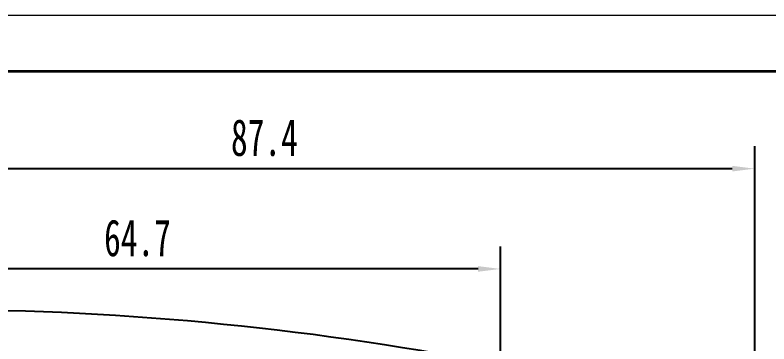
# Model space of a CAD drawing. Extents: x -7342 to 109, y -2713 to 214.
# Drawn here: x -5598.3 to -5531.1, y -2348 to -2318.7 of the extents above; entities that cross this region are included whole.
import ezdxf

# ---------------------------------------------------------------- set-up
doc = ezdxf.new("R2010")
doc.units = 0
doc.header["$LTSCALE"] = 7
doc.layers.get('0').update_dxf_attribs({"color": 2, "linetype": 'CONTINUOUS'})
doc.layers.get('Defpoints').update_dxf_attribs({"linetype": 'CONTINUOUS'})
doc.layers.add('\\M+5B3DF\\M+5B4E7\\M+5CFDF\\M+5B2E3', color=3, linetype='CONTINUOUS', lineweight=18)
doc.layers.add('EB0', color=7, linetype='CONTINUOUS', lineweight=35)
doc.styles.add('\\M+5B1EA\\M+5D7BC', font='', dxfattribs={"width": 0.667})
doc.styles.get('\\M+5B1EA\\M+5D7BC').set_extended_font_data('宋体')
doc.dimstyles.new('\\M+5B1EA\\M+5D7BC', dxfattribs={"dimtxt": 3.27783203125, "dimasz": 2, "dimexe": 2, "dimexo": 0, "dimgap": 1.11031494140625, "dimtad": 1, "dimdsep": 46, "dimtxsty": '\\M+5B1EA\\M+5D7BC', "dimblk": '_CAXARROW', "dimcen": 0, "dimdle": 6, "dimaunit": 1, "dimazin": 2, "dimtfac": 0.7071067811865475, "dimtdec": 3, "dimtmove": 0, "dimatfit": 3, "dimfxl": 0, "dimfrac": 2, "dimtolj": 1, "dimarcsym": 0})

# ---------------------------------------------------------------- blocks, each defined once
blk = doc.blocks.new('_CAXARROW')
blk.add_hatch(color=0).paths.add_polyline_path([(0, 0), (-1, 0.125), (-1, -0.125)], flags=0)
blk = doc.blocks.new('*D32')
at = {"layer": '\\M+5B3DF\\M+5B4E7\\M+5CFDF\\M+5B2E3', "color": 0, "linetype": 'Continuous', "lineweight": -2}
for p, q in [((-5619.760712597225, -2352.402570580928), (-5619.760712597225, -2339.327268684832)), ((-5555.060712597226, -2352.402570580928), (-5555.060712597226, -2339.327268684832)), ((-5557.060712597226, -2341.327268684832), (-5617.760712597225, -2341.327268684832))]:
    blk.add_line(p, q, dxfattribs=at)
at = {"layer": 'Defpoints', "color": 0}
for p in [(-5619.760712597225, -2341.327268684832), (-5619.760712597225, -2352.402570580928), (-5555.060712597226, -2352.402570580928)]:
    blk.add_point(p, dxfattribs=at)
at = {"layer": '\\M+5B3DF\\M+5B4E7\\M+5CFDF\\M+5B2E3', "color": 0, "lineweight": -2, "xscale": 2, "yscale": 2, "zscale": 2, "rotation": 180}
blk.add_blockref('_CAXARROW', (-5619.760712597225, -2341.327268684832), dxfattribs=at)
at = {"layer": '\\M+5B3DF\\M+5B4E7\\M+5CFDF\\M+5B2E3', "color": 0, "lineweight": -2, "xscale": 2, "yscale": 2, "zscale": 2}
blk.add_blockref('_CAXARROW', (-5555.060712597226, -2341.327268684832), dxfattribs=at)
at = {"layer": '\\M+5B3DF\\M+5B4E7\\M+5CFDF\\M+5B2E3', "color": 0, "insert": (-5587.410712597226, -2338.578037727801), "char_height": 3.27783203125, "width": 12.78566177876223, "attachment_point": 5, "style": '\\M+5B1EA\\M+5D7BC'}
blk.add_mtext('\\A1;64.7', dxfattribs=at)
blk = doc.blocks.new('*D33')
at = {"layer": '\\M+5B3DF\\M+5B4E7\\M+5CFDF\\M+5B2E3', "color": 0, "linetype": 'Continuous', "lineweight": -2}
for p, q in [((-5619.802298239125, -2362.339662615585), (-5619.802298239125, -2330.394907818612)), ((-5532.402298239125, -2398.237680651828), (-5532.402298239125, -2330.394907818612)), ((-5617.802298239125, -2332.394907818612), (-5534.402298239125, -2332.394907818612))]:
    blk.add_line(p, q, dxfattribs=at)
at = {"layer": 'Defpoints', "color": 0}
for p in [(-5532.402298239125, -2332.394907818612), (-5619.802298239125, -2362.339662615585), (-5532.402298239125, -2398.237680651828)]:
    blk.add_point(p, dxfattribs=at)
at = {"layer": '\\M+5B3DF\\M+5B4E7\\M+5CFDF\\M+5B2E3', "color": 0, "lineweight": -2, "xscale": 2, "yscale": 2, "zscale": 2, "rotation": 180}
blk.add_blockref('_CAXARROW', (-5619.802298239125, -2332.394907818612), dxfattribs=at)
at = {"layer": '\\M+5B3DF\\M+5B4E7\\M+5CFDF\\M+5B2E3', "color": 0, "lineweight": -2, "xscale": 2, "yscale": 2, "zscale": 2}
blk.add_blockref('_CAXARROW', (-5532.402298239125, -2332.394907818612), dxfattribs=at)
at = {"layer": '\\M+5B3DF\\M+5B4E7\\M+5CFDF\\M+5B2E3', "color": 0, "insert": (-5576.102298239125, -2329.64567686158), "char_height": 3.27783203125, "width": 12.95665840171091, "attachment_point": 5, "style": '\\M+5B1EA\\M+5D7BC'}
blk.add_mtext('\\A1;87.4', dxfattribs=at)

msp = doc.modelspace()

# ---------------------------------------------------------------- linework, layer by layer
at = {"color": 7, "linetype": 'Continuous'}
msp.add_arc((-5606.050890019525, -2609.950646533128), 265, 79.08483159557441, 90.21833476141019, dxfattribs=at)
at = {"layer": 'EB0', "linetype": 'Continuous', "lineweight": 18}
msp.add_line((-5671.664296420622, -2318.719367732672), (-5272.664296420622, -2318.719367732672), dxfattribs=at)
at = {"layer": 'EB0'}
msp.add_line((-5660.664296420468, -2323.719367732672), (-5277.664296420622, -2323.719367732672), dxfattribs=at)

# ---------------------------------------------------------------- dimensions: what is measured, and where the dimension line sits
at = {"layer": '\\M+5B3DF\\M+5B4E7\\M+5CFDF\\M+5B2E3', "color": 7}
for base, p1, p2, picture, middle in [((-5532.402298239125, -2332.394907818612), (-5619.802298239125, -2362.339662615585), (-5532.402298239125, -2398.237680651828), '*D33', (-5576.102298239125, -2329.64567686158)), ((-5619.760712597225, -2341.327268684832), (-5555.060712597226, -2352.402570580928), (-5619.760712597225, -2352.402570580928), '*D32', (-5587.410712597226, -2338.578037727801))]:
    dim = msp.add_linear_dim(base=base, p1=p1, p2=p2, dimstyle='\\M+5B1EA\\M+5D7BC', override={"dimsah": 1, "dimtfill": 1, "dimtzin": 8}, dxfattribs=at)
    dim.commit()
    dim.dimension.update_dxf_attribs({"geometry": picture, "text_midpoint": middle})

doc.saveas('drawing.dxf')
